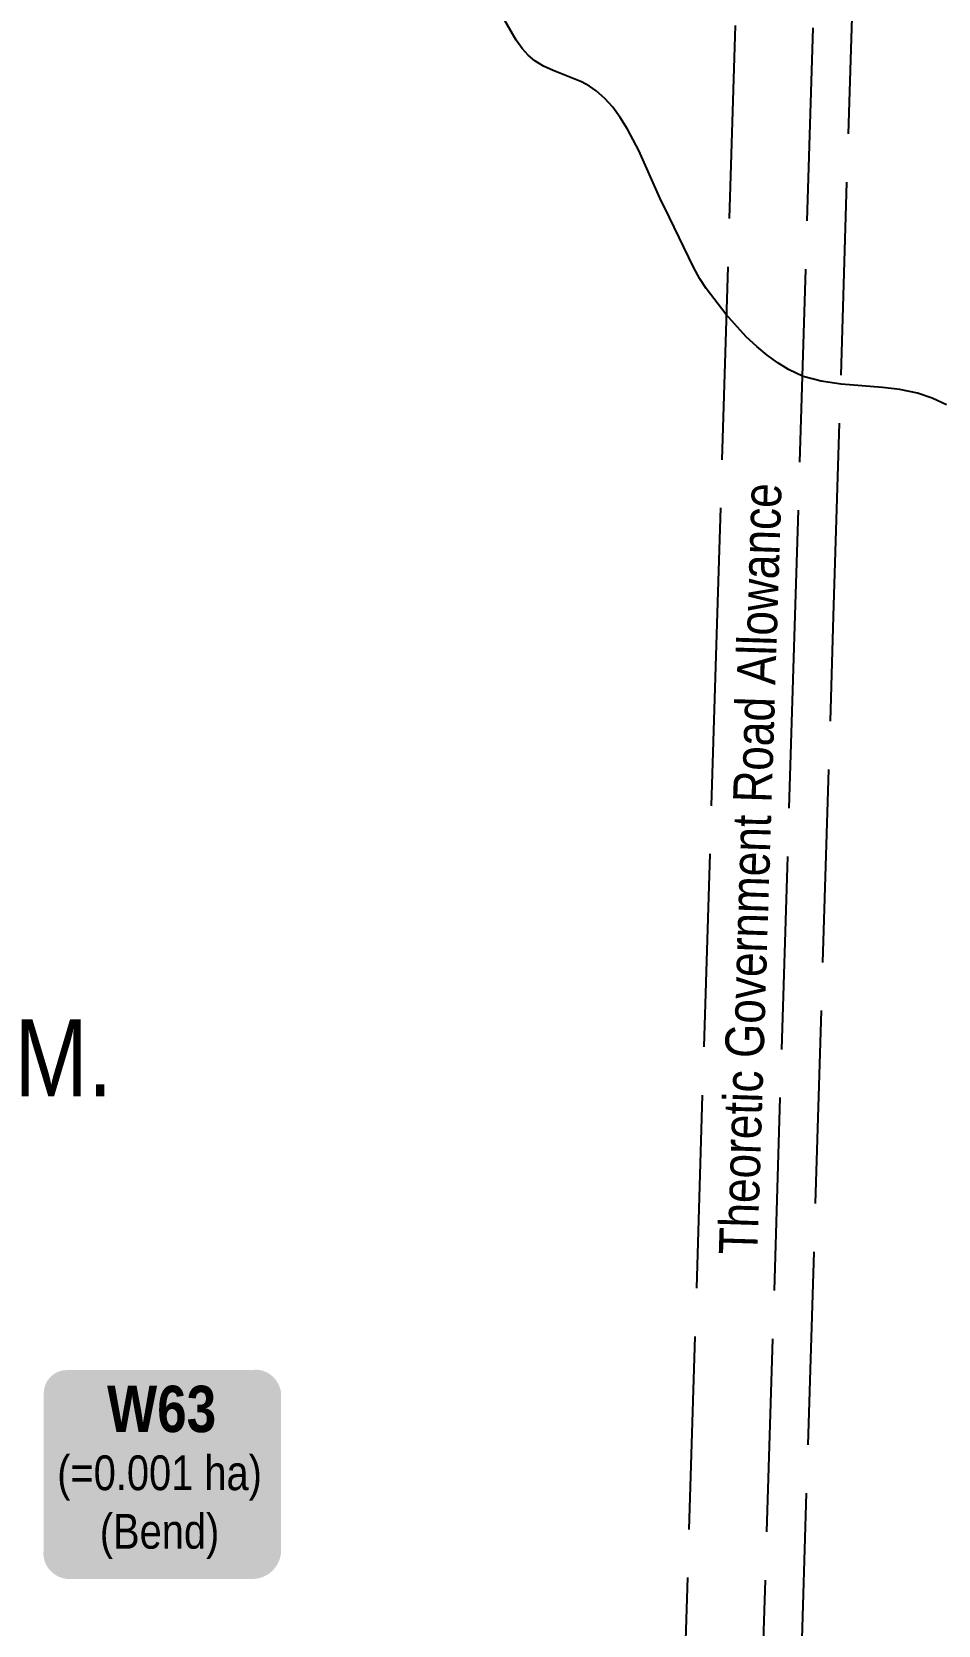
# Model space of a CAD drawing. Extents: x 355004 to 366534, y 6048595 to 6058688.
# Drawn here: x 360408.2 to 360642.9, y 6052949.8 to 6053362.4 of the extents above; entities that cross this region are included whole.
import ezdxf
from ezdxf.enums import TextEntityAlignment as Align

# ---------------------------------------------------------------- set-up
doc = ezdxf.new("R2010")
doc.units = 0
doc.header["$LTSCALE"] = 5
doc.linetypes.add('foc-UNSURVEYED', pattern=[12.5, 10, -2.5])
for name, color, linetype in [('C-SYMBOL', 7, 'Continuous'), ('L-ROAD-T', 7, 'Continuous'), ('L-USEC', 7, 'foc-UNSURVEYED'), ('P-TEMP-BLOCKS', 250, 'Continuous'), ('WETLAND', 143, 'Continuous')]:
    doc.layers.add(name, color=color, linetype=linetype)
doc.styles.add('175L', font='ARIALN.TTF', dxfattribs={"height": 20})
doc.styles.add('80', font='ARIALN.TTF', dxfattribs={"height": 10})
doc.styles.add('80L', font='ARIALN.TTF', dxfattribs={"height": 10})
doc.styles.add('BOLD', font='ARIALNB.TTF')

# ---------------------------------------------------------------- blocks, each defined once
blk = doc.blocks.new('*U655')
at = {"true_color": 0x99e6ff}
h = blk.add_hatch(color=141, dxfattribs=at)
edge = h.paths.add_edge_path()
edge.add_line((-24, -34.13), (24, -34.13))
edge.add_arc((24, -28.13), 6, 270, 360)
edge.add_line((30, -28.13), (30, 12.5))
edge.add_arc((24, 12.5), 6, 0, 90)
edge.add_line((24, 18.5), (-24, 18.5))
edge.add_arc((-24, 12.5), 6, 90, 180)
edge.add_line((-30, 12.5), (-30, -28.13))
edge.add_arc((-24, -28.13), 6, 180, 270)
at = {"color": 250, "flags": 128}
blk.add_lwpolyline([(-24, -34.13, 3, 3, 0), (24, -34.13, 3, 3, 0.414214), (30, -28.13, 3, 3, 0), (30, 12.5, 3, 0, 0.414214), (24, 18.5, 0, 0, 0), (-24, 18.5, 0, 0, 0.414214), (-30, 12.5, 0, 0, 0), (-30, -28.13, 0, 3, 0.414214)], format="xyseb", close=True, dxfattribs=at)
at = {"flags": 128}
blk.add_lwpolyline([(-0.55, -24.14, 0, 7.5, 0), (0, 0, 0, 0, 0)], format="xyseb", dxfattribs=at)
at = {"color": 250}
for tag, p, height, style in [('TEMP_AREA_W1_001', (-9.21, 2.24), 12, 'BOLD'), ('ENTER_TEXT_001', (-30.66, -12.62), 9, '80')]:
    blk.add_attdef(tag, p, '', height=height, dxfattribs=dict(at, style=style))

msp = doc.modelspace()

# ---------------------------------------------------------------- linework, layer by layer
at = {"layer": 'L-USEC'}
for p, q in [((360598.067, 6053613.952), (360585.696, 6053211.981)), ((360618.167, 6053613.333), (360605.797, 6053211.363)), ((360615.847, 6053211.064), (360628.218, 6053613.034)), ((360585.696, 6053211.981), (360573.325, 6052810.01)), ((360605.797, 6053211.362), (360593.426, 6052809.391)), ((360603.476, 6052809.092), (360615.847, 6053211.064))]:
    msp.add_line(p, q, dxfattribs=at)
at = {"layer": 'WETLAND'}
msp.add_lwpolyline([(360645.066, 6053265.8), (360641.389, 6053267.554), (360637.529, 6053268.854), (360632.99, 6053269.78), (360628.501, 6053270.316), (360617.769, 6053271.197), (360612.609, 6053271.956), (360607.994, 6053273.198), (360604.13, 6053274.96), (360601.4, 6053276.674), (360598.667, 6053278.669), (360595.939, 6053280.938), (360593.228, 6053283.472), (360587.9, 6053289.293), (360582.853, 6053295.95), (360581.23, 6053298.494), (360579.597, 6053301.461), (360573.371, 6053314.307), (360570.841, 6053319.435), (360565.365, 6053331.723), (360562.497, 6053337.249), (360560.597, 6053340.285), (360558.635, 6053342.919), (360556.572, 6053345.202), (360554.386, 6053347.158), (360552.675, 6053348.336), (360550.575, 6053349.441), (360543.208, 6053352.397), (360540.688, 6053353.563), (360538.501, 6053354.891), (360536.766, 6053356.365), (360535.202, 6053358.148), (360533.645, 6053360.301), (360530.117, 6053366.359)], dxfattribs=at)

# ---------------------------------------------------------------- block references
at = {"layer": 'P-TEMP-BLOCKS'}
ref = msp.add_blockref('*U655', (360441.296, 6052997.374), dxfattribs=dict(at, xscale=0.99966497, yscale=0.99966497, zscale=0.99966497))
ref.add_attrib('TEMP_AREA_W1_001', 'W63', (360427.713, 6052999.802), dxfattribs={"layer": '0', "color": 250, "height": 11.996, "style": 'BOLD'})
ref.add_attrib('ENTER_TEXT_001', '(=0.001 ha)', (360414.796, 6052984.755), dxfattribs={"layer": '0', "color": 250, "height": 8.99699, "style": '80'})
ref.add_attrib('ENTER_TEXT_002', '(Bend)', (360425.834, 6052969.606), dxfattribs={"layer": '0', "color": 250, "height": 8.997, "style": '80'})

# ---------------------------------------------------------------- texts
at = {"layer": 'C-SYMBOL', "color": 3, "style": '175L'}
msp.add_text('Theor. S.E.1/4 Sec. 8-65-8-W.6M.', height=19.9933, dxfattribs=at).set_placement((360255.999, 6053080.739), align=Align.BOTTOM_CENTER)
at = {"layer": 'L-ROAD-T', "style": '80L'}
msp.add_text('Theoretic Government Road Allowance', height=9.99665, rotation=88.19737, dxfattribs=at).set_placement((360594.242, 6053145.667), align=Align.MIDDLE_CENTER)

doc.saveas('drawing.dxf')
